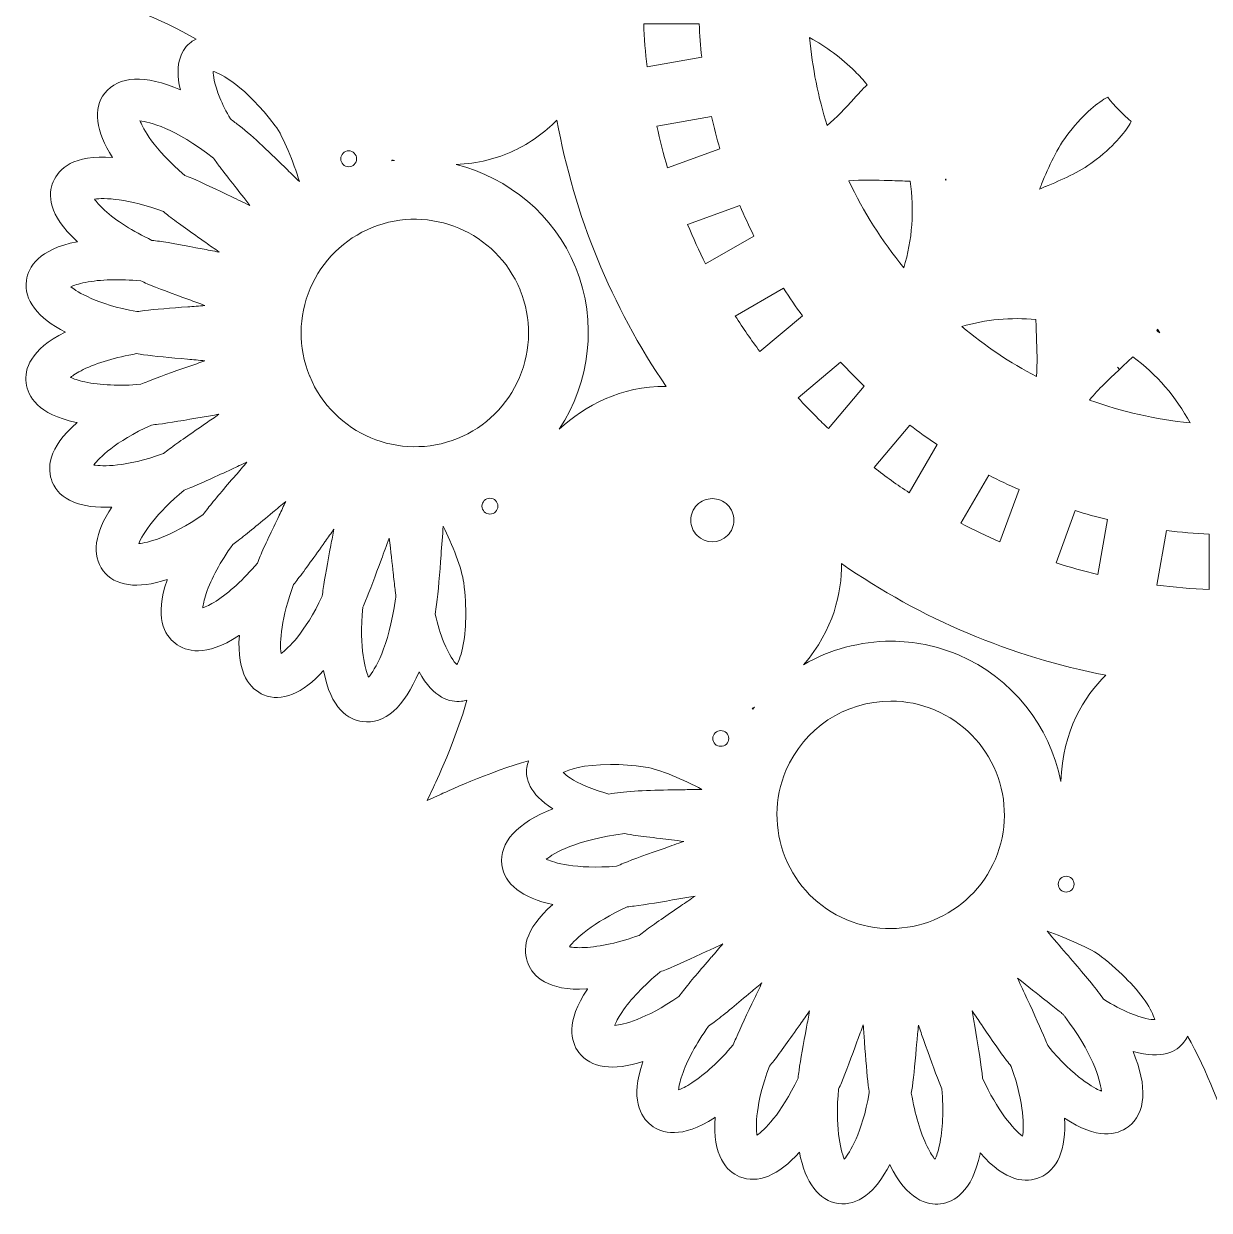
# Model space of a CAD drawing. Header units: millimetres. Extents: x 107 to 801, y -102 to 972.
# Drawn here: x 117.6 to 212.7, y 590.1 to 685.2 of the extents above; entities that cross this region are included whole.
import ezdxf

# ---------------------------------------------------------------- set-up
doc = ezdxf.new("R2010")
doc.units = ezdxf.units.MM
doc.header["$MEASUREMENT"] = 0
doc.layers.add('Layer 13 copy', color=7, linetype='Continuous')

msp = doc.modelspace()

# ---------------------------------------------------------------- linework, layer by layer
at = {"layer": 'Layer 13 copy', "lineweight": 0}
for points, knots in [([(308.314, 713.771), (308.325, 713.777), (308.335, 713.782), (308.346, 713.787), (311.168, 715.171), (311.601, 716.754), (311.467, 717.839), (311.333, 718.923), (310.528, 720.353), (307.455, 721.009), (307.432, 721.014), (307.409, 721.019), (307.385, 721.024), (309.755, 723.068), (309.791, 724.712), (309.377, 725.752), (309.377, 725.752), (309.358, 725.801), (309.358, 725.801), (308.759, 727.226), (307.073, 727.921), (304.59, 727.782), (305.977, 729.846), (306.23, 731.645), (305.295, 732.883), (304.355, 734.129), (302.542, 734.376), (300.161, 733.594), (300.165, 733.606), (300.169, 733.617), (300.173, 733.629), (301.19, 736.604), (300.377, 738.029), (299.516, 738.701), (298.654, 739.373), (297.073, 739.816), (294.435, 738.105), (294.415, 738.092), (294.396, 738.079), (294.376, 738.066), (294.607, 741.201), (293.462, 742.387), (292.427, 742.826), (290.99, 743.434), (289.299, 742.743), (287.628, 740.878), (287.041, 743.97), (285.626, 744.819), (284.513, 744.974), (282.746, 745.223), (281.148, 743.809), (279.976, 740.986), (278.783, 743.114), (277.485, 743.451), (276.579, 743.339), (276.348, 743.31), (276.125, 743.25), (275.914, 743.159), (276.696, 746.251), (278.608, 750.492), (278.628, 750.537), (278.628, 750.537), (279.107, 751.596), (279.107, 751.596), (279.107, 751.596), (278.057, 751.098), (278.057, 751.098), (278.015, 751.078), (274.01, 749.185), (271.294, 748.433), (271.31, 748.504), (271.323, 748.575), (271.333, 748.647), (271.454, 749.508), (271.171, 750.756), (269.243, 751.953), (272.105, 753.08), (273.554, 754.661), (273.335, 756.436), (273.144, 757.985), (271.7, 759.105), (269.249, 759.619), (271.633, 761.673), (271.661, 763.322), (271.239, 764.364), (270.831, 765.376), (269.682, 766.551), (266.542, 766.389), (266.517, 766.387), (266.492, 766.386), (266.467, 766.385), (266.473, 766.393), (266.479, 766.402), (266.485, 766.411), (268.237, 769.02), (267.821, 770.608), (267.162, 771.481), (266.22, 772.727), (264.408, 772.974), (262.029, 772.193), (262.033, 772.204), (262.037, 772.215), (262.04, 772.226), (263.058, 775.201), (262.244, 776.627), (261.383, 777.299), (260.522, 777.971), (258.941, 778.414), (256.303, 776.703), (256.283, 776.69), (256.264, 776.677), (256.244, 776.664), (256.474, 779.799), (255.323, 780.987), (254.282, 781.428), (252.846, 782.029), (251.156, 781.333), (249.488, 779.467), (249.01, 781.907), (247.917, 783.358), (246.38, 783.572), (244.833, 783.788), (243.378, 782.68), (242.247, 780.444), (242.242, 780.455), (242.236, 780.466), (242.231, 780.477), (240.845, 783.304), (239.262, 783.735), (238.18, 783.599), (237.095, 783.466), (235.665, 782.661), (235.009, 779.586), (235.004, 779.563), (234.999, 779.539), (234.994, 779.516), (232.941, 781.896), (231.293, 781.925), (230.251, 781.503), (228.804, 780.918), (228.097, 779.233), (228.234, 776.733), (225.633, 778.504), (224.032, 778.104), (223.135, 777.427), (221.712, 776.353), (221.579, 774.223), (222.747, 771.398), (220.399, 772.06), (219.243, 771.38), (218.682, 770.661), (218.564, 770.511), (218.466, 770.35), (218.387, 770.178), (216.785, 772.858), (215.126, 777.246), (215.108, 777.292), (215.108, 777.292), (214.699, 778.381), (214.699, 778.381), (214.699, 778.381), (214.307, 777.286), (214.307, 777.286), (214.291, 777.241), (212.762, 772.995), (211.347, 770.518), (211.307, 770.582), (211.265, 770.644), (211.219, 770.704), (210.695, 771.399), (209.612, 772.081), (207.403, 771.564), (208.63, 774.385), (208.537, 776.527), (207.127, 777.628), (205.897, 778.588), (204.084, 778.358), (201.987, 776.989), (202.22, 780.127), (201.074, 781.313), (200.039, 781.752), (199.033, 782.178), (197.392, 782.197), (195.285, 779.862), (195.269, 779.843), (195.252, 779.825), (195.236, 779.806), (195.234, 779.817), (195.232, 779.827), (195.23, 779.837), (194.623, 782.922), (193.206, 783.75), (192.124, 783.901), (190.576, 784.12), (189.121, 783.012), (187.99, 780.774), (187.985, 780.785), (187.98, 780.796), (187.974, 780.806), (186.589, 783.63), (185.006, 784.063), (183.923, 783.928), (182.838, 783.794), (181.408, 782.989), (180.753, 779.915), (180.748, 779.892), (180.743, 779.869), (180.738, 779.845), (178.683, 782.227), (177.029, 782.252), (175.982, 781.827), (174.542, 781.236), (173.839, 779.549), (173.979, 777.05), (171.915, 778.438), (170.116, 778.69), (168.879, 777.755), (167.632, 776.815), (167.385, 775.003), (168.167, 772.621), (168.156, 772.625), (168.144, 772.629), (168.133, 772.633), (165.158, 773.651), (163.733, 772.837), (163.061, 771.976), (162.389, 771.115), (161.946, 769.534), (163.656, 766.896), (163.669, 766.876), (163.682, 766.856), (163.695, 766.836), (160.562, 767.068), (159.375, 765.922), (158.936, 764.887), (158.327, 763.45), (159.018, 761.759), (160.884, 760.089), (157.792, 759.501), (156.943, 758.087), (156.787, 756.973), (156.54, 755.207), (157.952, 753.608), (160.775, 752.436), (158.648, 751.244), (158.311, 749.946), (158.422, 749.04), (158.441, 748.892), (158.472, 748.746), (158.517, 748.605), (155.589, 749.336), (151.483, 751.154), (151.3, 751.235), (151.3, 751.235), (150.251, 751.704), (150.251, 751.704), (150.251, 751.704), (150.741, 750.664), (150.741, 750.664), (150.762, 750.621), (152.677, 746.536), (153.433, 743.728), (153.329, 743.757), (153.223, 743.779), (153.115, 743.794), (152.253, 743.917), (151.007, 743.634), (149.809, 741.704), (148.682, 744.563), (147.102, 746.013), (145.325, 745.796), (143.776, 745.604), (142.657, 744.16), (142.143, 741.71), (140.088, 744.094), (138.439, 744.122), (137.397, 743.7), (136.384, 743.29), (135.21, 742.143), (135.373, 739.003), (135.374, 738.978), (135.376, 738.953), (135.377, 738.928), (135.368, 738.934), (135.36, 738.94), (135.351, 738.945), (132.741, 740.698), (131.153, 740.282), (130.281, 739.623), (129.034, 738.681), (128.788, 736.87), (129.569, 734.49), (129.557, 734.494), (129.546, 734.497), (129.535, 734.501), (126.561, 735.518), (125.135, 734.705), (124.462, 733.843), (123.79, 732.981), (123.349, 731.401), (125.059, 728.764), (125.071, 728.744), (125.084, 728.724), (125.097, 728.704), (121.961, 728.933), (120.775, 727.784), (120.333, 726.743), (119.733, 725.306), (120.429, 723.617), (122.295, 721.949), (119.855, 721.47), (118.404, 720.377), (118.19, 718.841), (117.973, 717.294), (119.08, 715.839), (121.317, 714.707), (121.306, 714.702), (121.295, 714.697), (121.284, 714.691), (118.461, 713.307), (118.029, 711.724), (118.163, 710.64), (118.296, 709.556), (119.101, 708.125), (122.176, 707.469), (122.199, 707.464), (122.222, 707.459), (122.246, 707.454), (119.865, 705.401), (119.837, 703.753), (120.258, 702.711), (120.845, 701.263), (122.529, 700.556), (125.029, 700.695), (123.258, 698.093), (123.658, 696.493), (124.335, 695.596), (125.409, 694.172), (127.538, 694.04), (130.363, 695.208), (129.701, 692.86), (130.381, 691.704), (131.101, 691.142), (131.205, 691.061), (131.315, 690.989), (131.43, 690.926), (128.89, 689.468), (124.517, 687.974), (124.471, 687.958), (124.471, 687.958), (123.355, 687.58), (123.355, 687.58), (123.355, 687.58), (124.455, 687.157), (124.455, 687.157), (124.5, 687.139), (128.795, 685.481), (131.455, 683.919), (131.313, 683.853), (131.181, 683.773), (131.057, 683.68), (130.363, 683.156), (129.681, 682.073), (130.198, 679.864), (127.376, 681.092), (125.234, 680.999), (124.134, 679.588), (123.174, 678.357), (123.403, 676.544), (124.773, 674.448), (121.635, 674.68), (120.449, 673.535), (120.01, 672.499), (119.583, 671.493), (119.565, 669.852), (121.9, 667.746), (121.918, 667.73), (121.937, 667.713), (121.956, 667.696), (121.945, 667.694), (121.935, 667.692), (121.925, 667.69), (118.84, 667.084), (118.012, 665.667), (117.861, 664.584), (117.645, 663.037), (118.751, 661.581), (120.987, 660.451), (120.976, 660.446), (120.966, 660.44), (120.955, 660.435), (118.132, 659.051), (117.7, 657.468), (117.833, 656.383), (117.968, 655.299), (118.773, 653.868), (121.846, 653.213), (121.87, 653.208), (121.893, 653.203), (121.916, 653.198), (119.536, 651.144), (119.511, 649.49), (119.934, 648.442), (120.526, 647.002), (122.21, 646.3), (124.711, 646.439), (123.324, 644.376), (123.071, 642.577), (124.006, 641.339), (124.946, 640.093), (126.758, 639.846), (129.14, 640.628), (129.136, 640.616), (129.132, 640.605), (129.128, 640.593), (128.111, 637.619), (128.924, 636.193), (129.785, 635.521), (130.647, 634.849), (132.228, 634.407), (134.865, 636.117), (134.885, 636.13), (134.905, 636.143), (134.925, 636.156), (134.694, 633.021), (135.839, 631.835), (136.874, 631.396), (138.311, 630.788), (140.003, 631.479), (141.673, 633.344), (142.26, 630.253), (143.675, 629.403), (144.788, 629.248), (146.554, 628.999), (148.153, 630.411), (149.325, 633.236), (150.517, 631.11), (151.816, 630.773), (152.722, 630.883), (152.871, 630.901), (153.016, 630.933), (153.158, 630.978), (152.397, 628.069), (150.503, 624.031), (150.483, 623.988), (150.483, 623.988), (149.981, 622.927), (149.981, 622.927), (149.981, 622.927), (151.048, 623.42), (151.048, 623.42), (151.091, 623.44), (155.145, 625.31), (158.111, 626.105), (158.041, 625.933), (157.993, 625.756), (157.968, 625.575), (157.847, 624.714), (158.131, 623.466), (160.058, 622.269), (157.196, 621.142), (155.746, 619.561), (155.966, 617.786), (156.157, 616.237), (157.601, 615.118), (160.052, 614.603), (157.668, 612.549), (157.64, 610.9), (158.061, 609.858), (158.471, 608.844), (159.618, 607.668), (162.759, 607.833), (162.784, 607.835), (162.809, 607.836), (162.834, 607.838), (162.828, 607.829), (162.822, 607.82), (162.816, 607.811), (161.064, 605.202), (161.48, 603.614), (162.138, 602.741), (163.079, 601.495), (164.892, 601.248), (167.272, 602.029), (167.269, 602.018), (167.265, 602.007), (167.261, 601.996), (166.243, 599.021), (167.057, 597.595), (167.918, 596.923), (168.78, 596.252), (170.361, 595.81), (172.999, 597.519), (173.018, 597.532), (173.038, 597.545), (173.057, 597.558), (172.827, 594.423), (173.979, 593.235), (175.019, 592.794), (176.455, 592.194), (178.145, 592.89), (179.813, 594.755), (180.291, 592.315), (181.384, 590.864), (182.92, 590.65), (184.466, 590.432), (185.922, 591.539), (187.054, 593.777), (187.06, 593.766), (187.065, 593.756), (187.07, 593.745), (188.456, 590.919), (190.04, 590.486), (191.121, 590.623), (192.206, 590.756), (193.636, 591.561), (194.292, 594.636), (194.297, 594.659), (194.302, 594.682), (194.307, 594.706), (196.361, 592.324), (198.009, 592.297), (199.05, 592.719), (200.497, 593.304), (201.204, 594.989), (201.067, 597.489), (203.667, 595.719), (205.268, 596.119), (206.166, 596.796), (207.589, 597.869), (207.722, 599.999), (206.554, 602.824), (208.901, 602.162), (210.057, 602.841), (210.619, 603.561), (210.739, 603.714), (210.839, 603.879), (210.918, 604.054), (212.432, 601.447), (213.956, 597.241), (213.972, 597.196), (213.972, 597.196), (214.37, 596.094), (214.37, 596.094), (214.37, 596.094), (214.774, 597.194), (214.774, 597.194), (214.79, 597.238), (216.317, 601.372), (217.813, 603.985), (217.884, 603.817), (217.974, 603.661), (218.081, 603.518), (218.605, 602.823), (219.688, 602.142), (221.898, 602.658), (220.671, 599.838), (220.764, 597.695), (222.174, 596.594), (223.405, 595.634), (225.218, 595.864), (227.314, 597.234), (227.082, 594.095), (228.228, 592.909), (229.263, 592.47), (230.269, 592.045), (231.911, 592.026), (234.015, 594.36), (234.032, 594.379), (234.049, 594.397), (234.065, 594.416), (234.068, 594.406), (234.069, 594.396), (234.071, 594.385), (234.677, 591.301), (236.095, 590.473), (237.177, 590.321), (238.721, 590.107), (240.18, 591.212), (241.311, 593.448), (241.316, 593.437), (241.321, 593.426), (241.327, 593.415), (242.6, 590.818), (244.048, 590.273), (245.039, 590.273), (245.156, 590.273), (245.269, 590.281), (245.378, 590.294), (246.463, 590.428), (247.893, 591.234), (248.548, 594.306), (248.553, 594.33), (248.558, 594.353), (248.563, 594.377), (250.617, 591.997), (252.271, 591.971), (253.319, 592.395), (254.759, 592.986), (255.462, 594.673), (255.322, 597.172), (257.386, 595.784), (259.185, 595.531), (260.422, 596.467), (261.669, 597.407), (261.915, 599.219), (261.134, 601.6), (261.145, 601.596), (261.157, 601.592), (261.168, 601.589), (264.145, 600.571), (265.57, 601.385), (266.24, 602.246), (266.913, 603.108), (267.355, 604.688), (265.645, 607.326), (265.632, 607.346), (265.619, 607.366), (265.606, 607.386), (268.739, 607.156), (269.926, 608.3), (270.365, 609.334), (270.974, 610.771), (270.283, 612.463), (268.417, 614.134), (271.509, 614.721), (272.358, 616.135), (272.513, 617.249), (272.761, 619.015), (271.349, 620.614), (268.526, 621.786), (270.654, 622.979), (270.991, 624.276), (270.878, 625.182), (270.85, 625.416), (270.788, 625.641), (270.696, 625.855), (273.685, 625.073), (277.806, 623.191), (277.85, 623.171), (277.85, 623.171), (278.915, 622.682), (278.915, 622.682), (278.915, 622.682), (278.413, 623.741), (278.413, 623.741), (278.394, 623.783), (276.541, 627.721), (275.762, 630.531), (275.901, 630.482), (276.042, 630.448), (276.186, 630.428), (277.047, 630.308), (278.295, 630.591), (279.492, 632.519), (280.619, 629.657), (282.198, 628.208), (283.976, 628.426), (285.525, 628.617), (286.644, 630.062), (287.158, 632.512), (289.212, 630.128), (290.862, 630.1), (291.904, 630.522), (292.917, 630.932), (294.091, 632.08), (293.928, 635.219), (293.927, 635.244), (293.925, 635.269), (293.924, 635.294), (293.933, 635.288), (293.941, 635.283), (293.95, 635.277), (296.561, 633.524), (298.148, 633.941), (299.02, 634.599), (300.266, 635.541), (300.513, 637.352), (299.732, 639.733), (299.743, 639.729), (299.755, 639.725), (299.766, 639.721), (302.741, 638.704), (304.166, 639.517), (304.839, 640.379), (305.51, 641.241), (305.952, 642.821), (304.242, 645.459), (304.229, 645.478), (304.216, 645.498), (304.203, 645.518), (307.338, 645.288), (308.527, 646.44), (308.968, 647.48), (309.568, 648.916), (308.872, 650.606), (307.006, 652.273), (309.447, 652.752), (310.897, 653.845), (311.111, 655.381), (311.328, 656.928), (310.221, 658.383), (307.984, 659.515), (307.995, 659.52), (308.006, 659.525), (308.017, 659.531), (310.839, 660.915), (311.272, 662.498), (311.138, 663.581), (311.005, 664.666), (310.201, 666.097), (307.125, 666.753), (307.102, 666.758), (307.079, 666.763), (307.056, 666.768), (309.437, 668.821), (309.464, 670.469), (309.042, 671.511), (308.457, 672.958), (306.773, 673.665), (304.272, 673.527), (306.043, 676.129), (305.643, 677.729), (304.966, 678.627), (303.893, 680.05), (301.763, 680.182), (298.938, 679.014), (299.6, 681.363), (298.92, 682.518), (298.201, 683.08), (297.997, 683.239), (297.774, 683.362), (297.534, 683.45), (300.277, 685.151), (304.681, 687.167), (304.728, 687.188), (304.728, 687.188), (305.821, 687.686), (305.821, 687.686), (305.821, 687.686), (304.659, 687.989), (304.659, 687.989), (304.614, 688), (300.466, 689.085), (298.004, 690.382), (298.087, 690.431), (298.167, 690.484), (298.244, 690.542), (298.939, 691.067), (299.62, 692.149), (299.103, 694.358), (301.925, 693.131), (304.067, 693.224), (305.167, 694.635), (306.128, 695.866), (305.898, 697.678), (304.528, 699.775), (307.665, 699.543), (308.853, 700.688), (309.291, 701.723), (309.718, 702.729), (309.736, 704.37), (307.401, 706.476), (307.383, 706.492), (307.364, 706.509), (307.345, 706.526), (307.355, 706.528), (307.366, 706.53), (307.376, 706.532), (310.462, 707.138), (311.289, 708.556), (311.44, 709.638), (311.656, 711.185), (310.55, 712.641), (308.314, 713.771)], [0, 0, 0, 0, 1, 1, 1, 2, 2, 2, 3, 3, 3, 4, 4, 4, 5, 5, 5, 6, 6, 6, 7, 7, 7, 8, 8, 8, 9, 9, 9, 10, 10, 10, 11, 11, 11, 12, 12, 12, 13, 13, 13, 14, 14, 14, 15, 15, 15, 16, 16, 16, 17, 17, 17, 18, 18, 18, 19, 19, 19, 20, 20, 20, 21, 21, 21, 22, 22, 22, 23, 23, 23, 24, 24, 24, 25, 25, 25, 26, 26, 26, 27, 27, 27, 28, 28, 28, 29, 29, 29, 30, 30, 30, 31, 31, 31, 32, 32, 32, 33, 33, 33, 34, 34, 34, 35, 35, 35, 36, 36, 36, 37, 37, 37, 38, 38, 38, 39, 39, 39, 40, 40, 40, 41, 41, 41, 42, 42, 42, 43, 43, 43, 44, 44, 44, 45, 45, 45, 46, 46, 46, 47, 47, 47, 48, 48, 48, 49, 49, 49, 50, 50, 50, 51, 51, 51, 52, 52, 52, 53, 53, 53, 54, 54, 54, 55, 55, 55, 56, 56, 56, 57, 57, 57, 58, 58, 58, 59, 59, 59, 60, 60, 60, 61, 61, 61, 62, 62, 62, 63, 63, 63, 64, 64, 64, 65, 65, 65, 66, 66, 66, 67, 67, 67, 68, 68, 68, 69, 69, 69, 70, 70, 70, 71, 71, 71, 72, 72, 72, 73, 73, 73, 74, 74, 74, 75, 75, 75, 76, 76, 76, 77, 77, 77, 78, 78, 78, 79, 79, 79, 80, 80, 80, 81, 81, 81, 82, 82, 82, 83, 83, 83, 84, 84, 84, 85, 85, 85, 86, 86, 86, 87, 87, 87, 88, 88, 88, 89, 89, 89, 90, 90, 90, 91, 91, 91, 92, 92, 92, 93, 93, 93, 94, 94, 94, 95, 95, 95, 96, 96, 96, 97, 97, 97, 98, 98, 98, 99, 99, 99, 100, 100, 100, 101, 101, 101, 102, 102, 102, 103, 103, 103, 104, 104, 104, 105, 105, 105, 106, 106, 106, 107, 107, 107, 108, 108, 108, 109, 109, 109, 110, 110, 110, 111, 111, 111, 112, 112, 112, 113, 113, 113, 114, 114, 114, 115, 115, 115, 116, 116, 116, 117, 117, 117, 118, 118, 118, 119, 119, 119, 120, 120, 120, 121, 121, 121, 122, 122, 122, 123, 123, 123, 124, 124, 124, 125, 125, 125, 126, 126, 126, 127, 127, 127, 128, 128, 128, 129, 129, 129, 130, 130, 130, 131, 131, 131, 132, 132, 132, 133, 133, 133, 134, 134, 134, 135, 135, 135, 136, 136, 136, 137, 137, 137, 138, 138, 138, 139, 139, 139, 140, 140, 140, 141, 141, 141, 142, 142, 142, 143, 143, 143, 144, 144, 144, 145, 145, 145, 146, 146, 146, 147, 147, 147, 148, 148, 148, 149, 149, 149, 150, 150, 150, 151, 151, 151, 152, 152, 152, 153, 153, 153, 154, 154, 154, 155, 155, 155, 156, 156, 156, 157, 157, 157, 158, 158, 158, 159, 159, 159, 160, 160, 160, 161, 161, 161, 162, 162, 162, 163, 163, 163, 164, 164, 164, 165, 165, 165, 166, 166, 166, 167, 167, 167, 168, 168, 168, 169, 169, 169, 170, 170, 170, 171, 171, 171, 172, 172, 172, 173, 173, 173, 174, 174, 174, 175, 175, 175, 176, 176, 176, 177, 177, 177, 178, 178, 178, 179, 179, 179, 180, 180, 180, 181, 181, 181, 182, 182, 182, 183, 183, 183, 184, 184, 184, 185, 185, 185, 186, 186, 186, 187, 187, 187, 188, 188, 188, 189, 189, 189, 190, 190, 190, 191, 191, 191, 192, 192, 192, 193, 193, 193, 194, 194, 194, 195, 195, 195, 196, 196, 196, 197, 197, 197, 198, 198, 198, 199, 199, 199, 200, 200, 200, 201, 201, 201, 202, 202, 202, 203, 203, 203, 204, 204, 204, 205, 205, 205, 206, 206, 206, 207, 207, 207, 208, 208, 208, 209, 209, 209, 210, 210, 210, 211, 211, 211, 212, 212, 212, 213, 213, 213, 214, 214, 214, 215, 215, 215, 216, 216, 216, 217, 217, 217, 218, 218, 218, 219, 219, 219, 220, 220, 220, 221, 221, 221, 222, 222, 222, 223, 223, 223, 224, 224, 224, 225, 225, 225, 226, 226, 226, 227, 227, 227, 228, 228, 228, 229, 229, 229, 230, 230, 230, 231, 231, 231, 232, 232, 232, 233, 233, 233, 234, 234, 234, 235, 235, 235, 236, 236, 236, 237, 237, 237, 238, 238, 238, 239, 239, 239, 240, 240, 240, 241, 241, 241, 242, 242, 242, 243, 243, 243, 244, 244, 244, 245, 245, 245, 246, 246, 246, 247, 247, 247, 248, 248, 248, 249, 249, 249, 250, 250, 250, 251, 251, 251, 252, 252, 252, 253, 253, 253, 254, 254, 254, 255, 255, 255, 256, 256, 256, 257, 257, 257, 258, 258, 258, 258]), ([(171.775, 685.153), (171.817, 684.259), (171.886, 683.359), (171.983, 682.472), (171.983, 682.472), (167.598, 681.699), (167.598, 681.699), (167.468, 682.838), (167.379, 683.997), (167.331, 685.153), (167.331, 685.153), (171.775, 685.153), (171.775, 685.153)], [0, 0, 0, 0, 1, 1, 1, 2, 2, 2, 3, 3, 3, 4, 4, 4, 4]), ([(184.268, 681.332), (184.605, 680.995), (184.93, 680.638), (185.237, 680.269), (184.861, 679.882), (184.505, 679.499), (184.195, 679.164), (183.468, 678.38), (182.776, 677.634), (182.03, 676.99), (181.319, 679.271), (180.849, 681.639), (180.631, 684.041), (181.965, 683.323), (183.187, 682.413), (184.268, 681.332)], [0, 0, 0, 0, 1, 1, 1, 2, 2, 2, 3, 3, 3, 4, 4, 4, 5, 5, 5, 5]), ([(139.741, 672.513), (139.427, 672.814), (139.097, 673.135), (138.782, 673.441), (137.489, 674.701), (136.022, 676.129), (134.931, 676.98), (134.693, 677.166), (134.452, 677.347), (134.208, 677.523), (133.869, 678.115), (133.586, 678.686), (133.365, 679.223), (132.894, 680.372), (132.828, 681.036), (132.832, 681.334), (133.439, 681.152), (135.383, 680.188), (137.801, 676.984), (138.464, 676.105), (139.266, 674.05), (139.741, 672.513)], [0, 0, 0, 0, 1, 1, 1, 2, 2, 2, 3, 3, 3, 4, 4, 4, 5, 5, 5, 6, 6, 6, 7, 7, 7, 7]), ([(199.526, 672.108), (199.523, 672.107), (199.52, 672.105), (199.518, 672.104), (199.518, 672.104), (199.295, 672.015), (199.295, 672.015), (199.295, 672.015), (199.297, 672.011), (199.297, 672.011), (199.216, 671.977), (199.135, 671.943), (199.053, 671.908), (199.107, 672.036), (199.161, 672.164), (199.214, 672.291), (199.81, 673.708), (200.427, 675.174), (201.43, 676.449), (202.684, 678.044), (203.774, 678.861), (204.517, 679.277), (205.075, 678.558), (205.709, 677.9), (206.406, 677.315), (205.988, 676.583), (205.174, 675.507), (203.605, 674.273), (202.439, 673.356), (201.135, 672.785), (199.755, 672.204), (199.755, 672.204), (199.755, 672.204), (199.755, 672.204), (199.755, 672.204), (199.526, 672.108), (199.526, 672.108)], [0, 0, 0, 0, 1, 1, 1, 2, 2, 2, 3, 3, 3, 4, 4, 4, 5, 5, 5, 6, 6, 6, 7, 7, 7, 8, 8, 8, 9, 9, 9, 10, 10, 10, 11, 11, 11, 12, 12, 12, 12]), ([(172.771, 677.731), (172.967, 676.859), (173.192, 675.985), (173.442, 675.126), (173.442, 675.126), (169.249, 673.6), (169.249, 673.6), (168.924, 674.699), (168.634, 675.826), (168.386, 676.958), (168.386, 676.958), (172.771, 677.731), (172.771, 677.731)], [0, 0, 0, 0, 1, 1, 1, 2, 2, 2, 3, 3, 3, 4, 4, 4, 4]), ([(132.863, 674.378), (133.033, 674.133), (133.208, 673.891), (133.387, 673.653), (133.681, 673.264), (134.097, 672.733), (134.567, 672.134), (134.893, 671.718), (135.331, 671.159), (135.761, 670.601), (135.279, 670.828), (134.784, 671.065), (134.323, 671.285), (133.138, 671.851), (131.912, 672.437), (131.114, 672.775), (130.929, 672.853), (130.743, 672.929), (130.557, 673.003), (127.992, 675.184), (127.188, 676.822), (127.002, 677.274), (126.987, 677.312), (126.973, 677.347), (126.961, 677.381), (127.705, 677.295), (129.709, 676.828), (132.863, 674.378)], [0, 0, 0, 0, 1, 1, 1, 2, 2, 2, 3, 3, 3, 4, 4, 4, 5, 5, 5, 6, 6, 6, 7, 7, 7, 8, 8, 8, 9, 9, 9, 9]), ([(152.29, 673.879), (154.064, 673.967), (155.549, 674.334), (156.945, 674.993), (158.233, 675.602), (159.387, 676.423), (160.38, 677.439), (161.744, 669.845), (164.761, 662.487), (169.13, 656.095), (165.478, 656.167), (162.625, 654.529), (160.568, 652.678), (163.037, 656.425), (163.642, 661.283), (161.894, 665.602), (161.894, 665.602), (161.894, 665.602), (161.894, 665.602), (161.894, 665.602), (161.868, 665.666), (161.868, 665.666), (160.16, 669.828), (156.506, 672.826), (152.29, 673.879)], [0, 0, 0, 0, 1, 1, 1, 2, 2, 2, 3, 3, 3, 4, 4, 4, 5, 5, 5, 6, 6, 6, 7, 7, 7, 8, 8, 8, 8]), ([(144.326, 674.335), (144.326, 673.984), (144.04, 673.698), (143.689, 673.698), (143.337, 673.698), (143.052, 673.984), (143.052, 674.335), (143.052, 674.687), (143.337, 674.973), (143.689, 674.973), (144.04, 674.973), (144.326, 674.687), (144.326, 674.335)], [0, 0, 0, 0, 1, 1, 1, 2, 2, 2, 3, 3, 3, 4, 4, 4, 4]), ([(147.354, 674.2), (147.287, 674.192), (147.219, 674.184), (147.151, 674.175), (147.152, 674.194), (147.153, 674.212), (147.153, 674.231), (147.22, 674.22), (147.287, 674.21), (147.354, 674.2)], [0, 0, 0, 0, 1, 1, 1, 2, 2, 2, 3, 3, 3, 3]), ([(187.035, 672.59), (187.035, 672.59), (187.047, 672.59), (187.047, 672.59), (187.573, 672.571), (188.131, 672.554), (188.688, 672.548), (189.034, 670.229), (188.857, 667.843), (188.176, 665.608), (186.424, 667.753), (184.943, 670.092), (183.766, 672.574), (184.817, 672.668), (185.898, 672.63), (187.035, 672.59)], [0, 0, 0, 0, 1, 1, 1, 2, 2, 2, 3, 3, 3, 4, 4, 4, 5, 5, 5, 5]), ([(191.571, 672.703), (191.56, 672.668), (191.548, 672.632), (191.537, 672.596), (191.532, 672.63), (191.528, 672.663), (191.523, 672.697), (191.539, 672.699), (191.555, 672.701), (191.571, 672.703)], [0, 0, 0, 0, 1, 1, 1, 2, 2, 2, 3, 3, 3, 3]), ([(128.848, 670.101), (128.993, 669.982), (129.14, 669.864), (129.288, 669.749), (129.991, 669.2), (131.123, 668.404), (132.236, 667.62), (132.572, 667.383), (132.941, 667.123), (133.31, 666.862), (132.843, 666.948), (132.371, 667.037), (131.936, 667.119), (130.608, 667.371), (129.352, 667.608), (128.515, 667.725), (128.316, 667.753), (128.118, 667.777), (127.921, 667.8), (126.374, 668.535), (125.062, 669.37), (124.126, 670.215), (123.702, 670.596), (123.453, 670.898), (123.309, 671.107), (124.089, 671.212), (125.988, 671.167), (128.848, 670.101)], [0, 0, 0, 0, 1, 1, 1, 2, 2, 2, 3, 3, 3, 4, 4, 4, 5, 5, 5, 6, 6, 6, 7, 7, 7, 8, 8, 8, 9, 9, 9, 9]), ([(157.383, 656.825), (156.433, 654.584), (154.668, 652.846), (152.412, 651.934), (147.779, 650.058), (142.464, 652.293), (140.565, 656.916), (140.565, 656.916), (140.546, 656.961), (140.546, 656.961), (139.633, 659.216), (139.653, 661.693), (140.603, 663.935), (140.603, 663.935), (140.603, 663.935), (140.603, 663.935), (141.552, 666.176), (143.318, 667.913), (145.574, 668.826), (150.208, 670.704), (155.523, 668.467), (157.422, 663.843), (157.422, 663.843), (157.44, 663.799), (157.44, 663.799), (158.352, 661.543), (158.332, 659.066), (157.383, 656.825)], [0, 0, 0, 0, 1, 1, 1, 2, 2, 2, 3, 3, 3, 4, 4, 4, 5, 5, 5, 6, 6, 6, 7, 7, 7, 8, 8, 8, 9, 9, 9, 9]), ([(172.298, 665.915), (171.781, 666.944), (171.297, 668.003), (170.856, 669.069), (170.856, 669.069), (175.046, 670.595), (175.046, 670.595), (175.393, 669.769), (175.767, 668.947), (176.163, 668.147), (176.163, 668.147), (172.298, 665.915), (172.298, 665.915)], [0, 0, 0, 0, 1, 1, 1, 2, 2, 2, 3, 3, 3, 4, 4, 4, 4]), ([(122.566, 664.429), (123.793, 664.67), (125.335, 664.713), (127.028, 664.553), (127.195, 664.477), (127.363, 664.402), (127.535, 664.329), (128.338, 663.989), (129.562, 663.54), (130.886, 663.054), (131.287, 662.907), (131.728, 662.746), (132.167, 662.582), (131.7, 662.545), (131.23, 662.51), (130.799, 662.477), (129.442, 662.376), (128.16, 662.28), (127.311, 662.175), (127.111, 662.15), (126.912, 662.122), (126.715, 662.093), (123.459, 662.688), (121.957, 663.658), (121.422, 664.091), (121.657, 664.197), (122.021, 664.322), (122.566, 664.429)], [0, 0, 0, 0, 1, 1, 1, 2, 2, 2, 3, 3, 3, 4, 4, 4, 5, 5, 5, 6, 6, 6, 7, 7, 7, 8, 8, 8, 9, 9, 9, 9]), ([(174.674, 661.737), (174.674, 661.737), (178.533, 663.965), (178.533, 663.965), (179.017, 663.213), (179.529, 662.469), (180.057, 661.749), (180.057, 661.749), (176.647, 658.888), (176.647, 658.888), (175.957, 659.811), (175.294, 660.767), (174.674, 661.737)], [0, 0, 0, 0, 1, 1, 1, 2, 2, 2, 3, 3, 3, 4, 4, 4, 4]), ([(192.827, 660.9), (194.753, 661.466), (196.748, 661.653), (198.768, 661.454), (198.777, 661.006), (198.793, 660.558), (198.81, 660.102), (198.85, 659.04), (198.892, 657.946), (198.801, 656.888), (196.689, 658.002), (194.683, 659.35), (192.827, 660.9)], [0, 0, 0, 0, 1, 1, 1, 2, 2, 2, 3, 3, 3, 4, 4, 4, 4]), ([(208.687, 660.389), (208.609, 660.45), (208.532, 660.51), (208.453, 660.57), (208.482, 660.606), (208.51, 660.642), (208.538, 660.678), (208.586, 660.583), (208.636, 660.487), (208.687, 660.389)], [0, 0, 0, 0, 1, 1, 1, 2, 2, 2, 3, 3, 3, 3]), ([(121.395, 656.823), (121.595, 656.987), (121.916, 657.205), (122.419, 657.451), (123.541, 658.001), (125.018, 658.442), (126.692, 658.725), (126.876, 658.695), (127.06, 658.667), (127.244, 658.641), (128.1, 658.521), (129.403, 658.404), (130.783, 658.279), (131.216, 658.241), (131.694, 658.198), (132.173, 658.153), (131.731, 657.996), (131.286, 657.84), (130.872, 657.695), (129.589, 657.247), (128.377, 656.823), (127.585, 656.502), (127.399, 656.427), (127.214, 656.349), (127.031, 656.269), (125.325, 656.132), (123.773, 656.2), (122.54, 656.464), (121.993, 656.58), (121.629, 656.713), (121.395, 656.823)], [0, 0, 0, 0, 1, 1, 1, 2, 2, 2, 3, 3, 3, 4, 4, 4, 5, 5, 5, 6, 6, 6, 7, 7, 7, 8, 8, 8, 9, 9, 9, 10, 10, 10, 10]), ([(183.116, 658.042), (183.722, 657.388), (184.355, 656.744), (185.002, 656.126), (185.002, 656.126), (182.143, 652.717), (182.143, 652.717), (181.809, 653.032), (181.482, 653.349), (181.168, 653.662), (181.168, 653.662), (181.168, 653.663), (181.168, 653.663), (180.678, 654.153), (180.188, 654.664), (179.711, 655.185), (179.711, 655.185), (183.116, 658.042), (183.116, 658.042)], [0, 0, 0, 0, 1, 1, 1, 2, 2, 2, 3, 3, 3, 4, 4, 4, 5, 5, 5, 6, 6, 6, 6]), ([(203.069, 655.013), (203.787, 655.897), (204.644, 656.695), (205.475, 657.469), (205.475, 657.469), (205.305, 657.652), (205.305, 657.652), (205.305, 657.652), (205.475, 657.469), (205.475, 657.469), (205.836, 657.806), (206.19, 658.136), (206.534, 658.47), (208.437, 657.069), (210.013, 655.248), (211.118, 653.173), (208.361, 653.459), (205.658, 654.077), (203.069, 655.013)], [0, 0, 0, 0, 1, 1, 1, 2, 2, 2, 3, 3, 3, 4, 4, 4, 5, 5, 5, 6, 6, 6, 6]), ([(123.267, 649.806), (123.689, 650.362), (124.91, 651.656), (127.877, 653.01), (128.062, 653.029), (128.248, 653.048), (128.435, 653.071), (129.3, 653.178), (130.59, 653.402), (131.956, 653.64), (132.373, 653.712), (132.832, 653.792), (133.292, 653.87), (132.94, 653.627), (132.587, 653.384), (132.262, 653.161), (132.262, 653.161), (132.226, 653.136), (132.226, 653.136), (131.086, 652.354), (130.009, 651.615), (129.319, 651.094), (129.157, 650.972), (128.997, 650.848), (128.839, 650.722), (125.743, 649.618), (123.958, 649.699), (123.267, 649.806)], [0, 0, 0, 0, 1, 1, 1, 2, 2, 2, 3, 3, 3, 4, 4, 4, 5, 5, 5, 6, 6, 6, 7, 7, 7, 8, 8, 8, 9, 9, 9, 9]), ([(188.656, 653.003), (189.367, 652.461), (190.101, 651.936), (190.844, 651.44), (190.844, 651.44), (188.615, 647.578), (188.615, 647.578), (187.652, 648.215), (186.705, 648.891), (185.795, 649.593), (185.795, 649.593), (188.656, 653.003), (188.656, 653.003)], [0, 0, 0, 0, 1, 1, 1, 2, 2, 2, 3, 3, 3, 4, 4, 4, 4]), ([(126.858, 643.507), (127.178, 644.295), (128.265, 645.945), (130.503, 647.794), (130.678, 647.861), (130.853, 647.929), (131.027, 647.999), (131.854, 648.334), (133.111, 648.916), (134.334, 649.483), (134.709, 649.657), (135.122, 649.848), (135.537, 650.038), (135.225, 649.672), (134.913, 649.31), (134.637, 648.99), (133.752, 647.96), (132.915, 646.988), (132.392, 646.317), (132.268, 646.158), (132.147, 645.997), (132.028, 645.837), (129.304, 643.956), (127.547, 643.579), (126.858, 643.507)], [0, 0, 0, 0, 1, 1, 1, 2, 2, 2, 3, 3, 3, 4, 4, 4, 5, 5, 5, 6, 6, 6, 7, 7, 7, 8, 8, 8, 8]), ([(197.411, 647.836), (197.411, 647.836), (195.884, 643.642), (195.884, 643.642), (194.824, 644.1), (193.773, 644.601), (192.754, 645.134), (192.754, 645.134), (194.983, 648.996), (194.983, 648.996), (195.778, 648.586), (196.593, 648.196), (197.411, 647.836)], [0, 0, 0, 0, 1, 1, 1, 2, 2, 2, 3, 3, 3, 4, 4, 4, 4]), ([(138.108, 645.755), (137.536, 644.558), (136.945, 643.32), (136.598, 642.501), (136.52, 642.317), (136.444, 642.131), (136.37, 641.944), (135.26, 640.641), (134.115, 639.591), (133.058, 638.906), (132.589, 638.602), (132.239, 638.439), (131.995, 638.352), (132.021, 638.602), (132.091, 638.988), (132.273, 639.518), (132.677, 640.701), (133.411, 642.056), (134.394, 643.44), (134.545, 643.549), (134.695, 643.659), (134.844, 643.771), (135.533, 644.291), (136.537, 645.129), (137.601, 646.017), (137.927, 646.29), (138.287, 646.59), (138.649, 646.89), (138.473, 646.518), (138.294, 646.145), (138.126, 645.793), (138.126, 645.793), (138.108, 645.755), (138.108, 645.755)], [0, 0, 0, 0, 1, 1, 1, 2, 2, 2, 3, 3, 3, 4, 4, 4, 5, 5, 5, 6, 6, 6, 7, 7, 7, 8, 8, 8, 9, 9, 9, 10, 10, 10, 11, 11, 11, 11]), ([(155.01, 645.873), (154.659, 645.873), (154.373, 646.159), (154.373, 646.511), (154.373, 646.862), (154.659, 647.148), (155.01, 647.148), (155.361, 647.148), (155.647, 646.862), (155.647, 646.511), (155.647, 646.159), (155.361, 645.873), (155.01, 645.873)], [0, 0, 0, 0, 1, 1, 1, 2, 2, 2, 3, 3, 3, 4, 4, 4, 4]), ([(174.057, 644.161), (173.382, 643.487), (172.285, 643.486), (171.61, 644.16), (171.284, 644.487), (171.104, 644.921), (171.104, 645.384), (171.104, 645.846), (171.284, 646.281), (171.61, 646.607), (171.936, 646.933), (172.371, 647.113), (172.834, 647.113), (173.296, 647.113), (173.73, 646.933), (174.057, 646.607), (174.383, 646.281), (174.562, 645.846), (174.562, 645.384), (174.562, 644.921), (174.383, 644.487), (174.057, 644.161)], [0, 0, 0, 0, 1, 1, 1, 2, 2, 2, 3, 3, 3, 4, 4, 4, 5, 5, 5, 6, 6, 6, 7, 7, 7, 7]), ([(203.732, 641.046), (202.608, 641.311), (201.486, 641.619), (200.388, 641.965), (200.388, 641.965), (201.912, 646.153), (201.912, 646.153), (202.767, 645.887), (203.637, 645.646), (204.505, 645.434), (204.505, 645.434), (203.732, 641.046), (203.732, 641.046)], [0, 0, 0, 0, 1, 1, 1, 2, 2, 2, 3, 3, 3, 4, 4, 4, 4]), ([(142.267, 643.395), (142.267, 643.395), (142.258, 643.347), (142.258, 643.347), (142.005, 642.009), (141.766, 640.746), (141.648, 639.902), (141.62, 639.702), (141.595, 639.501), (141.571, 639.301), (140.159, 636.321), (138.829, 635.115), (138.269, 634.706), (138.129, 635.622), (138.288, 637.592), (139.276, 640.242), (139.393, 640.385), (139.51, 640.528), (139.624, 640.675), (140.178, 641.384), (140.993, 642.535), (141.781, 643.647), (141.781, 643.647), (141.83, 643.716), (141.83, 643.716), (142.042, 644.014), (142.272, 644.339), (142.505, 644.666), (142.425, 644.229), (142.342, 643.793), (142.267, 643.395)], [0, 0, 0, 0, 1, 1, 1, 2, 2, 2, 3, 3, 3, 4, 4, 4, 5, 5, 5, 6, 6, 6, 7, 7, 7, 8, 8, 8, 9, 9, 9, 10, 10, 10, 10]), ([(152.818, 635.145), (152.663, 634.416), (152.478, 634.019), (152.354, 633.817), (152.125, 634.051), (151.733, 634.583), (151.321, 635.588), (151.047, 636.255), (150.809, 637.021), (150.613, 637.867), (150.656, 638.121), (150.696, 638.375), (150.732, 638.631), (150.872, 639.631), (150.983, 641.143), (151.09, 642.609), (151.142, 643.327), (151.204, 644.17), (151.271, 644.918), (151.966, 643.484), (152.779, 641.439), (152.909, 640.384), (153.152, 638.417), (153.119, 636.557), (152.818, 635.145)], [0, 0, 0, 0, 1, 1, 1, 2, 2, 2, 3, 3, 3, 4, 4, 4, 5, 5, 5, 6, 6, 6, 7, 7, 7, 8, 8, 8, 8]), ([(212.659, 639.825), (211.256, 639.884), (209.846, 640.005), (208.46, 640.185), (208.46, 640.185), (209.232, 644.564), (209.232, 644.564), (210.362, 644.421), (211.512, 644.322), (212.659, 644.268), (212.659, 644.268), (212.659, 639.825), (212.659, 639.825)], [0, 0, 0, 0, 1, 1, 1, 2, 2, 2, 3, 3, 3, 4, 4, 4, 4]), ([(147.467, 639.308), (147.459, 639.236), (147.451, 639.164), (147.441, 639.091), (146.884, 635.116), (145.761, 633.379), (145.284, 632.799), (145.274, 632.822), (145.264, 632.847), (145.253, 632.873), (145.069, 633.321), (144.497, 635.039), (144.819, 638.41), (144.896, 638.58), (144.971, 638.751), (145.043, 638.922), (145.377, 639.709), (145.828, 640.937), (146.314, 642.26), (146.501, 642.772), (146.719, 643.365), (146.934, 643.939), (147.061, 642.937), (147.179, 641.869), (147.256, 641.159), (147.256, 641.159), (147.269, 641.045), (147.269, 641.045), (147.328, 640.512), (147.379, 640.046), (147.421, 639.708), (147.436, 639.584), (147.453, 639.459), (147.471, 639.335), (147.471, 639.335), (147.467, 639.308), (147.467, 639.308)], [0, 0, 0, 0, 1, 1, 1, 2, 2, 2, 3, 3, 3, 4, 4, 4, 5, 5, 5, 6, 6, 6, 7, 7, 7, 8, 8, 8, 9, 9, 9, 10, 10, 10, 11, 11, 11, 12, 12, 12, 12]), ([(200.77, 624.456), (199.883, 628.878), (196.867, 632.771), (192.555, 634.598), (192.555, 634.598), (192.492, 634.625), (192.492, 634.625), (190.801, 635.331), (189.012, 635.689), (187.173, 635.689), (184.675, 635.689), (182.253, 635.022), (180.147, 633.808), (182.573, 636.653), (183.209, 639.579), (183.189, 641.907), (189.52, 637.495), (196.821, 634.417), (204.365, 632.977), (202.62, 631.252), (200.919, 628.538), (200.77, 624.456)], [0, 0, 0, 0, 1, 1, 1, 2, 2, 2, 3, 3, 3, 4, 4, 4, 5, 5, 5, 6, 6, 6, 7, 7, 7, 7]), ([(176.205, 630.409), (176.159, 630.352), (176.113, 630.294), (176.069, 630.235), (176.052, 630.253), (176.036, 630.271), (176.019, 630.289), (176.081, 630.329), (176.143, 630.369), (176.205, 630.409)], [0, 0, 0, 0, 1, 1, 1, 2, 2, 2, 3, 3, 3, 3]), ([(183.618, 613.372), (183.618, 613.372), (183.57, 613.392), (183.57, 613.392), (181.329, 614.342), (179.592, 616.107), (178.679, 618.364), (177.766, 620.62), (177.786, 623.097), (178.735, 625.337), (178.735, 625.337), (178.735, 625.337), (178.735, 625.337), (180.165, 628.712), (183.466, 630.893), (187.145, 630.893), (188.347, 630.893), (189.522, 630.656), (190.637, 630.191), (190.637, 630.191), (190.681, 630.172), (190.681, 630.172), (192.921, 629.223), (194.658, 627.458), (195.572, 625.201), (196.485, 622.945), (196.465, 620.468), (195.515, 618.227), (193.565, 613.626), (188.227, 611.448), (183.618, 613.372)], [0, 0, 0, 0, 1, 1, 1, 2, 2, 2, 3, 3, 3, 4, 4, 4, 5, 5, 5, 6, 6, 6, 7, 7, 7, 8, 8, 8, 9, 9, 9, 10, 10, 10, 10]), ([(174.143, 627.9), (174.143, 627.729), (174.077, 627.569), (173.957, 627.449), (173.722, 627.213), (173.292, 627.213), (173.056, 627.449), (172.808, 627.698), (172.808, 628.102), (173.056, 628.35), (173.296, 628.59), (173.717, 628.59), (173.957, 628.35), (174.077, 628.23), (174.143, 628.07), (174.143, 627.9)], [0, 0, 0, 0, 1, 1, 1, 2, 2, 2, 3, 3, 3, 4, 4, 4, 5, 5, 5, 5]), ([(172.003, 623.819), (171.564, 623.81), (171.097, 623.804), (170.657, 623.798), (168.855, 623.774), (166.812, 623.746), (165.444, 623.577), (165.154, 623.541), (164.854, 623.499), (164.549, 623.45), (163.89, 623.629), (163.285, 623.833), (162.751, 624.056), (161.605, 624.535), (161.093, 624.956), (160.885, 625.172), (161.286, 625.391), (162.443, 625.816), (164.668, 625.816), (165.545, 625.816), (166.488, 625.747), (167.471, 625.609), (168.561, 625.457), (170.581, 624.57), (172.003, 623.819)], [0, 0, 0, 0, 1, 1, 1, 2, 2, 2, 3, 3, 3, 4, 4, 4, 5, 5, 5, 6, 6, 6, 7, 7, 7, 8, 8, 8, 8]), ([(159.63, 618.179), (159.592, 618.195), (159.557, 618.21), (159.524, 618.225), (160.11, 618.692), (161.857, 619.783), (165.818, 620.275), (166.113, 620.222), (166.409, 620.175), (166.705, 620.133), (167.192, 620.065), (167.869, 619.983), (168.654, 619.888), (169.227, 619.819), (169.892, 619.738), (170.543, 619.654), (170.034, 619.471), (169.516, 619.288), (169.051, 619.124), (167.747, 618.663), (166.516, 618.228), (165.717, 617.904), (165.531, 617.829), (165.347, 617.751), (165.163, 617.672), (161.807, 617.399), (160.08, 617.99), (159.63, 618.179)], [0, 0, 0, 0, 1, 1, 1, 2, 2, 2, 3, 3, 3, 4, 4, 4, 5, 5, 5, 6, 6, 6, 7, 7, 7, 8, 8, 8, 9, 9, 9, 9]), ([(201.187, 616.867), (201.358, 616.867), (201.518, 616.8), (201.638, 616.68), (201.758, 616.561), (201.824, 616.401), (201.824, 616.23), (201.824, 616.059), (201.758, 615.899), (201.638, 615.779), (201.389, 615.531), (200.985, 615.531), (200.737, 615.78), (200.617, 615.9), (200.551, 616.06), (200.551, 616.23), (200.551, 616.401), (200.617, 616.561), (200.737, 616.68), (200.857, 616.8), (201.017, 616.867), (201.187, 616.867)], [0, 0, 0, 0, 1, 1, 1, 2, 2, 2, 3, 3, 3, 4, 4, 4, 5, 5, 5, 6, 6, 6, 7, 7, 7, 7]), ([(162.587, 611.153), (162.018, 611.123), (161.628, 611.16), (161.379, 611.206), (161.856, 611.832), (163.231, 613.143), (166.007, 614.411), (166.194, 614.43), (166.381, 614.451), (166.567, 614.474), (167.457, 614.584), (168.823, 614.821), (170.144, 615.051), (170.553, 615.122), (171.002, 615.2), (171.453, 615.276), (171.064, 615.008), (170.673, 614.742), (170.318, 614.5), (169.196, 613.736), (168.137, 613.014), (167.452, 612.496), (167.291, 612.375), (167.134, 612.252), (166.979, 612.129), (165.365, 611.555), (163.847, 611.218), (162.587, 611.153)], [0, 0, 0, 0, 1, 1, 1, 2, 2, 2, 3, 3, 3, 4, 4, 4, 5, 5, 5, 6, 6, 6, 7, 7, 7, 8, 8, 8, 9, 9, 9, 9]), ([(206.302, 605.898), (205.633, 606.178), (204.923, 606.551), (204.19, 607.009), (204.041, 607.219), (203.89, 607.427), (203.734, 607.633), (203.125, 608.44), (202.141, 609.579), (201.185, 610.686), (200.712, 611.234), (200.157, 611.877), (199.67, 612.459), (201.176, 611.937), (203.196, 611.066), (204.034, 610.412), (205.596, 609.193), (206.889, 607.855), (207.674, 606.643), (208.076, 606.023), (208.228, 605.612), (208.286, 605.379), (207.988, 605.38), (207.361, 605.456), (206.302, 605.898)], [0, 0, 0, 0, 1, 1, 1, 2, 2, 2, 3, 3, 3, 4, 4, 4, 5, 5, 5, 6, 6, 6, 7, 7, 7, 8, 8, 8, 8]), ([(165.006, 604.911), (165.098, 605.152), (165.266, 605.498), (165.575, 605.959), (166.273, 606.997), (167.333, 608.118), (168.643, 609.201), (168.815, 609.266), (168.987, 609.332), (169.16, 609.402), (169.962, 609.726), (171.149, 610.276), (172.404, 610.858), (172.404, 610.858), (172.468, 610.887), (172.468, 610.887), (172.844, 611.061), (173.257, 611.252), (173.671, 611.442), (173.369, 611.089), (173.064, 610.734), (172.782, 610.406), (172.782, 610.406), (172.752, 610.371), (172.752, 610.371), (171.874, 609.35), (171.044, 608.386), (170.525, 607.721), (170.401, 607.561), (170.28, 607.401), (170.161, 607.24), (167.439, 605.36), (165.691, 604.983), (165.006, 604.911)], [0, 0, 0, 0, 1, 1, 1, 2, 2, 2, 3, 3, 3, 4, 4, 4, 5, 5, 5, 6, 6, 6, 7, 7, 7, 8, 8, 8, 9, 9, 9, 10, 10, 10, 11, 11, 11, 11]), ([(174.73, 603.903), (174.652, 603.719), (174.576, 603.533), (174.502, 603.347), (173.393, 602.044), (172.248, 600.994), (171.19, 600.308), (170.72, 600.004), (170.369, 599.841), (170.126, 599.753), (170.151, 600.011), (170.224, 600.391), (170.405, 600.92), (170.81, 602.103), (171.543, 603.459), (172.527, 604.843), (172.677, 604.952), (172.827, 605.062), (172.976, 605.174), (173.662, 605.691), (174.668, 606.53), (175.735, 607.421), (175.735, 607.421), (175.764, 607.445), (175.764, 607.445), (176.09, 607.718), (176.448, 608.017), (176.806, 608.313), (176.604, 607.888), (176.398, 607.461), (176.21, 607.069), (175.647, 605.902), (175.066, 604.696), (174.73, 603.903)], [0, 0, 0, 0, 1, 1, 1, 2, 2, 2, 3, 3, 3, 4, 4, 4, 5, 5, 5, 6, 6, 6, 7, 7, 7, 8, 8, 8, 9, 9, 9, 10, 10, 10, 11, 11, 11, 11]), ([(203.931, 599.688), (203.484, 599.874), (201.865, 600.684), (199.709, 603.296), (199.644, 603.47), (199.576, 603.644), (199.506, 603.816), (199.185, 604.611), (198.636, 605.795), (198.051, 607.059), (197.819, 607.56), (197.55, 608.14), (197.295, 608.701), (198.111, 608.069), (198.969, 607.38), (199.491, 606.961), (199.945, 606.597), (200.344, 606.278), (200.632, 606.052), (200.731, 605.976), (200.83, 605.9), (200.93, 605.825), (200.93, 605.825), (200.946, 605.804), (200.946, 605.804), (200.991, 605.748), (201.035, 605.692), (201.081, 605.631), (203.246, 602.761), (203.922, 600.635), (204.011, 599.655), (203.986, 599.665), (203.959, 599.676), (203.931, 599.688)], [0, 0, 0, 0, 1, 1, 1, 2, 2, 2, 3, 3, 3, 4, 4, 4, 5, 5, 5, 6, 6, 6, 7, 7, 7, 8, 8, 8, 9, 9, 9, 10, 10, 10, 11, 11, 11, 11]), ([(180.387, 604.781), (180.136, 603.43), (179.898, 602.153), (179.78, 601.303), (179.752, 601.103), (179.727, 600.903), (179.704, 600.702), (178.296, 597.734), (176.976, 596.528), (176.412, 596.114), (176.317, 596.806), (176.265, 598.585), (177.405, 601.64), (177.523, 601.784), (177.641, 601.929), (177.757, 602.077), (178.286, 602.755), (179.043, 603.831), (179.864, 604.997), (180.102, 605.336), (180.363, 605.707), (180.627, 606.077), (180.545, 605.629), (180.462, 605.183), (180.387, 604.781)], [0, 0, 0, 0, 1, 1, 1, 2, 2, 2, 3, 3, 3, 4, 4, 4, 5, 5, 5, 6, 6, 6, 7, 7, 7, 8, 8, 8, 8]), ([(197.697, 596.045), (196.95, 596.594), (195.669, 598.1), (194.494, 600.673), (194.476, 600.856), (194.457, 601.04), (194.434, 601.224), (194.324, 602.12), (194.087, 603.51), (193.858, 604.854), (193.795, 605.224), (193.722, 605.649), (193.649, 606.084), (193.909, 605.707), (194.166, 605.33), (194.4, 604.987), (194.4, 604.987), (194.55, 604.766), (194.55, 604.766), (195.263, 603.721), (195.929, 602.747), (196.412, 602.107), (196.534, 601.946), (196.658, 601.787), (196.783, 601.629), (197.891, 598.522), (197.804, 596.729), (197.697, 596.045)], [0, 0, 0, 0, 1, 1, 1, 2, 2, 2, 3, 3, 3, 4, 4, 4, 5, 5, 5, 6, 6, 6, 7, 7, 7, 8, 8, 8, 9, 9, 9, 9]), ([(183.406, 594.196), (183.075, 594.977), (182.675, 596.913), (182.95, 599.809), (183.028, 599.979), (183.103, 600.151), (183.176, 600.324), (183.521, 601.138), (183.993, 602.424), (184.45, 603.668), (184.45, 603.668), (184.472, 603.728), (184.472, 603.728), (184.612, 604.111), (184.767, 604.532), (184.923, 604.954), (184.962, 604.47), (184.997, 603.993), (185.028, 603.579), (185.13, 602.227), (185.226, 600.949), (185.33, 600.102), (185.355, 599.901), (185.383, 599.701), (185.413, 599.503), (184.813, 596.222), (183.84, 594.727), (183.406, 594.196)], [0, 0, 0, 0, 1, 1, 1, 2, 2, 2, 3, 3, 3, 4, 4, 4, 5, 5, 5, 6, 6, 6, 7, 7, 7, 8, 8, 8, 9, 9, 9, 9]), ([(191.042, 595.33), (190.926, 594.784), (190.793, 594.421), (190.682, 594.187), (190.524, 594.382), (190.301, 594.705), (190.054, 595.208), (189.504, 596.331), (189.064, 597.808), (188.781, 599.482), (188.811, 599.665), (188.839, 599.849), (188.865, 600.033), (188.985, 600.889), (189.101, 602.188), (189.227, 603.59), (189.265, 604.008), (189.307, 604.469), (189.35, 604.929), (189.491, 604.534), (189.63, 604.141), (189.756, 603.783), (190.203, 602.519), (190.664, 601.212), (191.003, 600.374), (191.079, 600.189), (191.156, 600.004), (191.236, 599.821), (191.372, 598.113), (191.305, 596.561), (191.042, 595.33)], [0, 0, 0, 0, 1, 1, 1, 2, 2, 2, 3, 3, 3, 4, 4, 4, 5, 5, 5, 6, 6, 6, 7, 7, 7, 8, 8, 8, 9, 9, 9, 10, 10, 10, 10])]:
    msp.add_open_spline(points, degree=3, knots=knots, dxfattribs=at)

doc.saveas('drawing.dxf')
